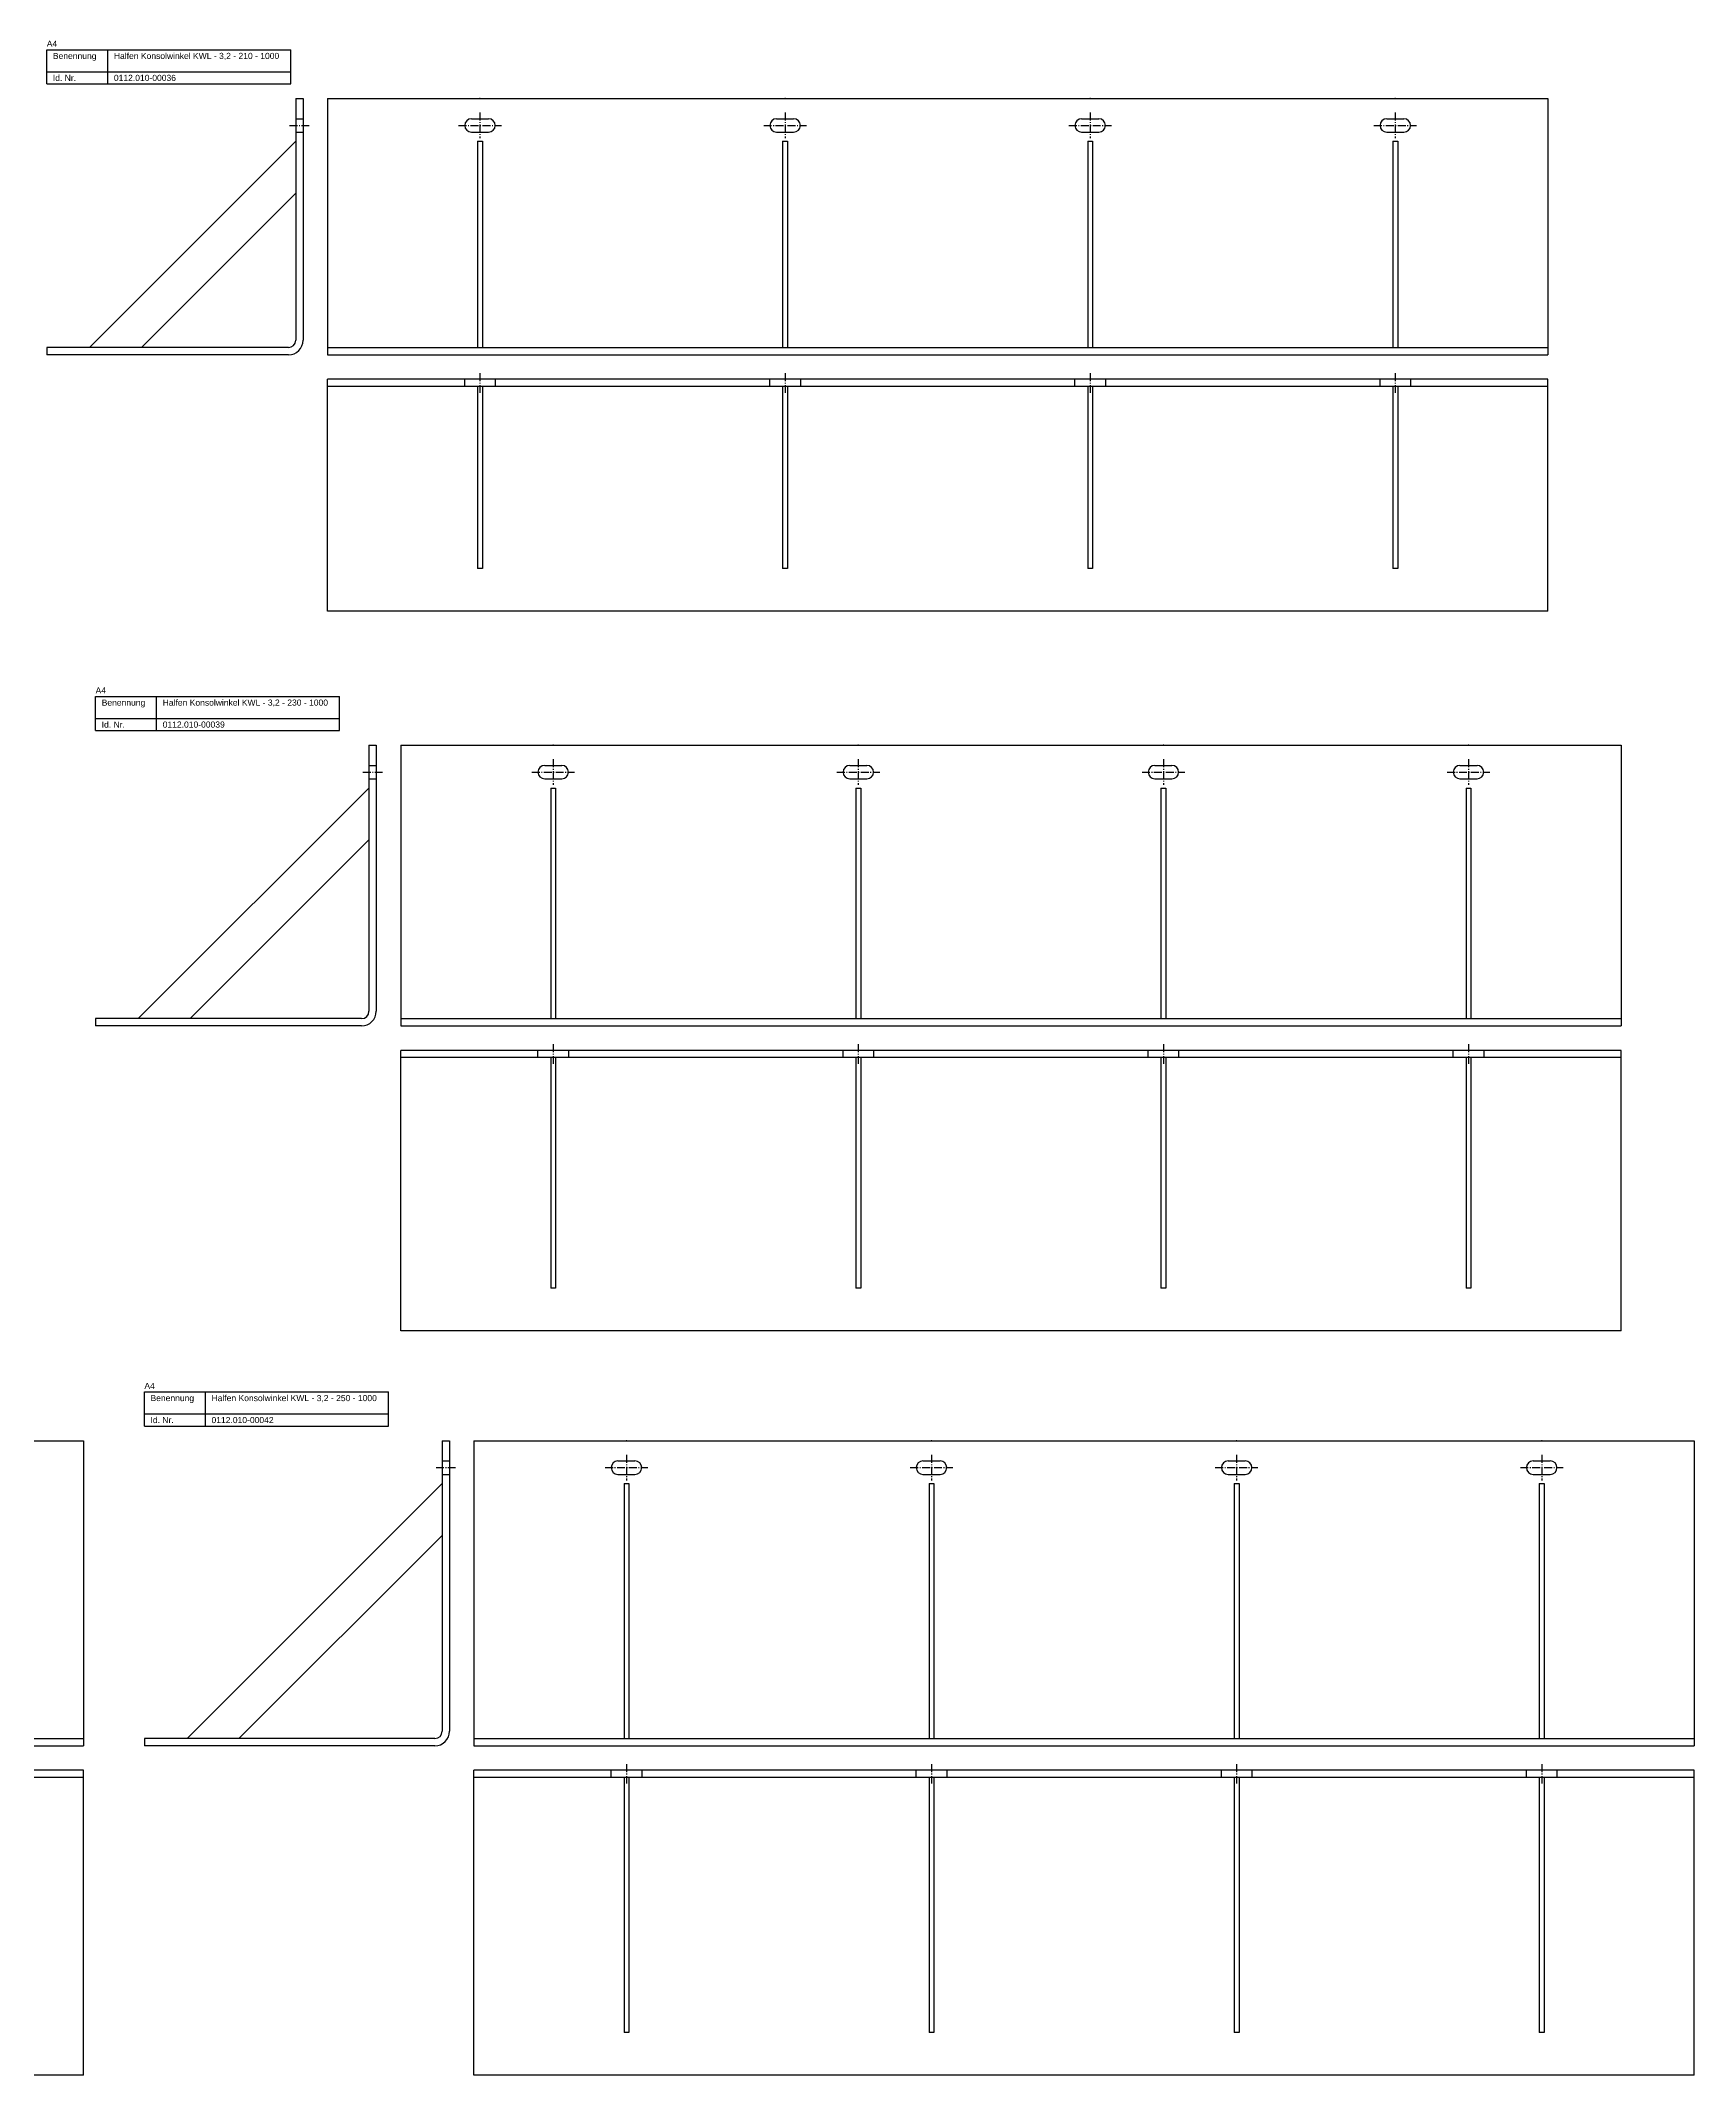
# Model space of a CAD drawing. Header units: millimetres. Extents: x 3683 to 6843, y -2519 to 868.
# Drawn here: x 5488 to 6843, y -2519 to -852 of the extents above; entities that cross this region are included whole.
import ezdxf

# ---------------------------------------------------------------- set-up
doc = ezdxf.new("R2010")
doc.units = ezdxf.units.MM
doc.linetypes.add('MITTELLINIE', pattern=[0.977, 0.65, -0.13, 0.067, -0.13])
doc.linetypes.add('VERDECKT', pattern=[9.525, 6.35, -3.175])
doc.layers.add('HALFEN-KONSOLANKER', color=2, linetype='CONTINUOUS')
doc.styles.add('ARIAL50', font='ARIAL.TTF', dxfattribs={"height": 5})

msp = doc.modelspace()

# ---------------------------------------------------------------- linework, layer by layer
at = {"layer": 'HALFEN-KONSOLANKER'}
for p, q in [((5493.1, -859.2), (5693.1, -859.2)), ((5493.1, -887.2), (5493.1, -859.2)), ((5543.1, -887.2), (5543.1, -859.2)), ((5693.1, -887.2), (5693.1, -859.2)), ((5493.1, -877.2), (5693.1, -877.2)), ((5493.1, -887.2), (5693.1, -887.2)), ((5697.1, -899.2), (5697.1, -1097.2)), ((5697.1, -899.2), (5703.1, -899.2)), ((5703.1, -899.2), (5703.1, -1097.2)), ((5723.1, -899.2), (6723.1, -899.2)), ((5723.1, -899.2), (5723.1, -1109.2)), ((6723.1, -899.2), (6723.1, -1109.2)), ((5841.1, -915.7), (5855.1, -915.7)), ((6091.1, -915.7), (6105.1, -915.7)), ((6341.1, -915.7), (6355.1, -915.7)), ((6591.1, -915.7), (6605.1, -915.7)), ((5841.1, -926.7), (5855.1, -926.7)), ((6091.1, -926.7), (6105.1, -926.7)), ((6341.1, -926.7), (6355.1, -926.7)), ((6591.1, -926.7), (6605.1, -926.7)), ((5697.1, -934.2), (5528.1, -1103.2)), ((5846.1, -934.2), (5846.1, -1103.2)), ((5846.1, -934.2), (5850.1, -934.2)), ((5850.1, -934.2), (5850.1, -1103.2)), ((6096.1, -934.2), (6096.1, -1103.2)), ((6096.1, -934.2), (6100.1, -934.2)), ((6100.1, -934.2), (6100.1, -1103.2)), ((6346.1, -934.2), (6346.1, -1103.2)), ((6346.1, -934.2), (6350.1, -934.2)), ((6350.1, -934.2), (6350.1, -1103.2)), ((6596.1, -934.2), (6596.1, -1103.2)), ((6596.1, -934.2), (6600.1, -934.2)), ((6600.1, -934.2), (6600.1, -1103.2)), ((5697.1, -976.7), (5570.6, -1103.2)), ((5691.1, -1103.2), (5493.1, -1103.2)), ((5493.1, -1103.2), (5493.1, -1109.2)), ((5691.1, -1109.2), (5493.1, -1109.2)), ((5723.1, -1103.2), (6723.1, -1103.2)), ((5723.1, -1109.2), (6723.1, -1109.2)), ((6723.1, -1129.2), (5723.1, -1129.2)), ((5723.1, -1319.2), (5723.1, -1129.2)), ((6723.1, -1319.2), (6723.1, -1129.2)), ((6723.1, -1135.2), (5723.1, -1135.2)), ((5846.1, -1135.2), (5846.1, -1284.2)), ((5850.1, -1135.2), (5850.1, -1284.2)), ((6096.1, -1135.2), (6096.1, -1284.2)), ((6100.1, -1135.2), (6100.1, -1284.2)), ((6346.1, -1135.2), (6346.1, -1284.2)), ((6350.1, -1135.2), (6350.1, -1284.2)), ((6596.1, -1135.2), (6596.1, -1284.2)), ((6600.1, -1135.2), (6600.1, -1284.2)), ((5850.1, -1284.2), (5846.1, -1284.2)), ((6100.1, -1284.2), (6096.1, -1284.2)), ((6350.1, -1284.2), (6346.1, -1284.2)), ((6600.1, -1284.2), (6596.1, -1284.2)), ((6723.1, -1319.2), (5723.1, -1319.2)), ((5533.1, -1389.2), (5733.1, -1389.2)), ((5533.1, -1417.2), (5533.1, -1389.2)), ((5583.1, -1417.2), (5583.1, -1389.2)), ((5733.1, -1417.2), (5733.1, -1389.2)), ((5533.1, -1407.2), (5733.1, -1407.2)), ((5533.1, -1417.2), (5733.1, -1417.2)), ((5757.1, -1429.2), (5757.1, -1647.2)), ((5757.1, -1429.2), (5763.1, -1429.2)), ((5763.1, -1429.2), (5763.1, -1647.2)), ((5783.1, -1429.2), (6783.1, -1429.2)), ((5783.1, -1429.2), (5783.1, -1659.2)), ((6783.1, -1429.2), (6783.1, -1659.2)), ((5901.1, -1445.7), (5915.1, -1445.7)), ((6151.1, -1445.7), (6165.1, -1445.7)), ((6401.1, -1445.7), (6415.1, -1445.7)), ((6651.1, -1445.7), (6665.1, -1445.7)), ((5757.1, -1464.2), (5568.1, -1653.2)), ((5901.1, -1456.7), (5915.1, -1456.7)), ((5906.1, -1464.2), (5906.1, -1653.2)), ((5906.1, -1464.2), (5910.1, -1464.2)), ((5910.1, -1464.2), (5910.1, -1653.2)), ((6151.1, -1456.7), (6165.1, -1456.7)), ((6156.1, -1464.2), (6156.1, -1653.2)), ((6156.1, -1464.2), (6160.1, -1464.2)), ((6160.1, -1464.2), (6160.1, -1653.2)), ((6401.1, -1456.7), (6415.1, -1456.7)), ((6406.1, -1464.2), (6406.1, -1653.2)), ((6406.1, -1464.2), (6410.1, -1464.2)), ((6410.1, -1464.2), (6410.1, -1653.2)), ((6651.1, -1456.7), (6665.1, -1456.7)), ((6656.1, -1464.2), (6656.1, -1653.2)), ((6656.1, -1464.2), (6660.1, -1464.2)), ((6660.1, -1464.2), (6660.1, -1653.2)), ((5757.1, -1506.7), (5610.6, -1653.2)), ((5751.1, -1653.2), (5533.1, -1653.2)), ((5533.1, -1653.2), (5533.1, -1659.2)), ((5751.1, -1659.2), (5533.1, -1659.2)), ((5783.1, -1653.2), (6783.1, -1653.2)), ((5783.1, -1659.2), (6783.1, -1659.2)), ((6783.1, -1679.2), (5783.1, -1679.2)), ((5783.1, -1909.2), (5783.1, -1679.2)), ((6783.1, -1909.2), (6783.1, -1679.2)), ((6783.1, -1685.2), (5783.1, -1685.2)), ((5906.1, -1685.2), (5906.1, -1874.2)), ((5910.1, -1685.2), (5910.1, -1874.2)), ((6156.1, -1685.2), (6156.1, -1874.2)), ((6160.1, -1685.2), (6160.1, -1874.2)), ((6406.1, -1685.2), (6406.1, -1874.2)), ((6410.1, -1685.2), (6410.1, -1874.2)), ((6656.1, -1685.2), (6656.1, -1874.2)), ((6660.1, -1685.2), (6660.1, -1874.2)), ((5910.1, -1874.2), (5906.1, -1874.2)), ((6160.1, -1874.2), (6156.1, -1874.2)), ((6410.1, -1874.2), (6406.1, -1874.2)), ((6660.1, -1874.2), (6656.1, -1874.2)), ((6783.1, -1909.2), (5783.1, -1909.2)), ((5573.1, -1959.2), (5773.1, -1959.2)), ((5573.1, -1987.2), (5573.1, -1959.2)), ((5623.1, -1987.2), (5623.1, -1959.2)), ((5773.1, -1987.2), (5773.1, -1959.2)), ((5573.1, -1977.2), (5773.1, -1977.2)), ((4773.1, -1999.2), (5523.1, -1999.2)), ((5523.1, -1999.2), (5523.1, -2249.2)), ((5573.1, -1987.2), (5773.1, -1987.2)), ((5817.1, -1999.2), (5817.1, -2237.2)), ((5817.1, -1999.2), (5823.1, -1999.2)), ((5823.1, -1999.2), (5823.1, -2237.2)), ((5843.1, -1999.2), (6843.1, -1999.2)), ((5843.1, -1999.2), (5843.1, -2249.2)), ((6843.1, -1999.2), (6843.1, -2249.2)), ((5961.1, -2015.7), (5975.1, -2015.7)), ((6211.1, -2015.7), (6225.1, -2015.7)), ((6461.1, -2015.7), (6475.1, -2015.7)), ((6711.1, -2015.7), (6725.1, -2015.7)), ((5817.1, -2034.2), (5608.1, -2243.2)), ((5961.1, -2026.7), (5975.1, -2026.7)), ((5966.1, -2034.2), (5966.1, -2243.2)), ((5966.1, -2034.2), (5970.1, -2034.2)), ((5970.1, -2034.2), (5970.1, -2243.2)), ((6211.1, -2026.7), (6225.1, -2026.7)), ((6216.1, -2034.2), (6216.1, -2243.2)), ((6216.1, -2034.2), (6220.1, -2034.2)), ((6220.1, -2034.2), (6220.1, -2243.2)), ((6461.1, -2026.7), (6475.1, -2026.7)), ((6466.1, -2034.2), (6466.1, -2243.2)), ((6466.1, -2034.2), (6470.1, -2034.2)), ((6470.1, -2034.2), (6470.1, -2243.2)), ((6711.1, -2026.7), (6725.1, -2026.7)), ((6716.1, -2034.2), (6716.1, -2243.2)), ((6716.1, -2034.2), (6720.1, -2034.2)), ((6720.1, -2034.2), (6720.1, -2243.2)), ((5817.1, -2076.7), (5650.6, -2243.2)), ((4773.1, -2243.2), (5523.1, -2243.2)), ((4773.1, -2249.2), (5523.1, -2249.2)), ((5811.1, -2243.2), (5573.1, -2243.2)), ((5573.1, -2243.2), (5573.1, -2249.2)), ((5811.1, -2249.2), (5573.1, -2249.2)), ((5843.1, -2243.2), (6843.1, -2243.2)), ((5843.1, -2249.2), (6843.1, -2249.2)), ((5523.1, -2269.2), (4773.1, -2269.2)), ((5523.1, -2275.2), (4773.1, -2275.2)), ((5523.1, -2519.2), (5523.1, -2269.2)), ((6843.1, -2269.2), (5843.1, -2269.2)), ((5843.1, -2519.2), (5843.1, -2269.2)), ((6843.1, -2275.2), (5843.1, -2275.2)), ((5966.1, -2275.2), (5966.1, -2484.2)), ((5970.1, -2275.2), (5970.1, -2484.2)), ((6216.1, -2275.2), (6216.1, -2484.2)), ((6220.1, -2275.2), (6220.1, -2484.2)), ((6466.1, -2275.2), (6466.1, -2484.2)), ((6470.1, -2275.2), (6470.1, -2484.2)), ((6716.1, -2275.2), (6716.1, -2484.2)), ((6720.1, -2275.2), (6720.1, -2484.2)), ((6843.1, -2519.2), (6843.1, -2269.2)), ((5970.1, -2484.2), (5966.1, -2484.2)), ((6220.1, -2484.2), (6216.1, -2484.2)), ((6470.1, -2484.2), (6466.1, -2484.2)), ((6720.1, -2484.2), (6716.1, -2484.2)), ((5523.1, -2519.2), (4773.1, -2519.2)), ((6843.1, -2519.2), (5843.1, -2519.2))]:
    msp.add_line(p, q, dxfattribs=at)
at = {"layer": 'HALFEN-KONSOLANKER', "color": 1, "linetype": 'VERDECKT'}
for p, q in [((5697.1, -915.7), (5703.1, -915.7)), ((5697.1, -926.7), (5703.1, -926.7)), ((5835.6, -1135.2), (5835.6, -1129.2)), ((5860.6, -1129.2), (5860.6, -1135.2)), ((6085.6, -1135.2), (6085.6, -1129.2)), ((6110.6, -1129.2), (6110.6, -1135.2)), ((6335.6, -1135.2), (6335.6, -1129.2)), ((6360.6, -1129.2), (6360.6, -1135.2)), ((6585.6, -1135.2), (6585.6, -1129.2)), ((6610.6, -1129.2), (6610.6, -1135.2)), ((5757.1, -1445.7), (5763.1, -1445.7)), ((5757.1, -1456.7), (5763.1, -1456.7)), ((5895.6, -1685.2), (5895.6, -1679.2)), ((5920.6, -1679.2), (5920.6, -1685.2)), ((6145.6, -1685.2), (6145.6, -1679.2)), ((6170.6, -1679.2), (6170.6, -1685.2)), ((6395.6, -1685.2), (6395.6, -1679.2)), ((6420.6, -1679.2), (6420.6, -1685.2)), ((6645.6, -1685.2), (6645.6, -1679.2)), ((6670.6, -1679.2), (6670.6, -1685.2)), ((5817.1, -2015.7), (5823.1, -2015.7)), ((5817.1, -2026.7), (5823.1, -2026.7)), ((5955.6, -2275.2), (5955.6, -2269.2)), ((5980.6, -2269.2), (5980.6, -2275.2)), ((6205.6, -2275.2), (6205.6, -2269.2)), ((6230.6, -2269.2), (6230.6, -2275.2)), ((6455.6, -2275.2), (6455.6, -2269.2)), ((6480.6, -2269.2), (6480.6, -2275.2)), ((6705.6, -2275.2), (6705.6, -2269.2)), ((6730.6, -2269.2), (6730.6, -2275.2))]:
    msp.add_line(p, q, dxfattribs=at)
at = {"layer": 'HALFEN-KONSOLANKER', "color": 1, "linetype": 'MITTELLINIE', "ltscale": 10}
for p, q in [((5848.1, -910.7), (5848.1, -931.7)), ((6098.1, -910.7), (6098.1, -931.7)), ((6348.1, -910.7), (6348.1, -931.7)), ((6598.1, -910.7), (6598.1, -931.7)), ((5692.1, -921.2), (5708.1, -921.2)), ((5830.6, -921.2), (5865.6, -921.2)), ((6080.6, -921.2), (6115.6, -921.2)), ((6330.6, -921.2), (6365.6, -921.2)), ((6580.6, -921.2), (6615.6, -921.2)), ((5848.1, -1124.2), (5848.1, -1140.2)), ((6098.1, -1124.2), (6098.1, -1140.2)), ((6348.1, -1124.2), (6348.1, -1140.2)), ((6598.1, -1124.2), (6598.1, -1140.2)), ((5908.1, -1440.7), (5908.1, -1461.7)), ((6158.1, -1440.7), (6158.1, -1461.7)), ((6408.1, -1440.7), (6408.1, -1461.7)), ((6658.1, -1440.7), (6658.1, -1461.7)), ((5752.1, -1451.2), (5768.1, -1451.2)), ((5890.6, -1451.2), (5925.6, -1451.2)), ((6140.6, -1451.2), (6175.6, -1451.2)), ((6390.6, -1451.2), (6425.6, -1451.2)), ((6640.6, -1451.2), (6675.6, -1451.2)), ((5908.1, -1674.2), (5908.1, -1690.2)), ((6158.1, -1674.2), (6158.1, -1690.2)), ((6408.1, -1674.2), (6408.1, -1690.2)), ((6658.1, -1674.2), (6658.1, -1690.2)), ((5968.1, -2010.7), (5968.1, -2031.7)), ((6218.1, -2010.7), (6218.1, -2031.7)), ((6468.1, -2010.7), (6468.1, -2031.7)), ((6718.1, -2010.7), (6718.1, -2031.7)), ((5812.1, -2021.2), (5828.1, -2021.2)), ((5950.6, -2021.2), (5985.6, -2021.2)), ((6200.6, -2021.2), (6235.6, -2021.2)), ((6450.6, -2021.2), (6485.6, -2021.2)), ((6700.6, -2021.2), (6735.6, -2021.2)), ((5968.1, -2264.2), (5968.1, -2280.2)), ((6218.1, -2264.2), (6218.1, -2280.2)), ((6468.1, -2264.2), (6468.1, -2280.2)), ((6718.1, -2264.2), (6718.1, -2280.2))]:
    msp.add_line(p, q, dxfattribs=at)
at = {"layer": 'HALFEN-KONSOLANKER'}
for centre, radius, start, end in [((5841.1, -921.2), 5.5, 90, 270), ((5855.1, -921.2), 5.5, 270, 90), ((6091.1, -921.2), 5.5, 90, 270), ((6105.1, -921.2), 5.5, 270, 90), ((6341.1, -921.2), 5.5, 90, 270), ((6355.1, -921.2), 5.5, 270, 90), ((6591.1, -921.2), 5.5, 90, 270), ((6605.1, -921.2), 5.5, 270, 90), ((5691.1, -1097.2), 6, 270, 0), ((5691.1, -1097.2), 12, 270, 0), ((5901.1, -1451.2), 5.5, 90, 270), ((5915.1, -1451.2), 5.5, 270, 90), ((6151.1, -1451.2), 5.5, 90, 270), ((6165.1, -1451.2), 5.5, 270, 90), ((6401.1, -1451.2), 5.5, 90, 270), ((6415.1, -1451.2), 5.5, 270, 90), ((6651.1, -1451.2), 5.5, 90, 270), ((6665.1, -1451.2), 5.5, 270, 90), ((5751.1, -1647.2), 12, 270, 0), ((5751.1, -1647.2), 6, 270, 0), ((5961.1, -2021.2), 5.5, 90, 270), ((5975.1, -2021.2), 5.5, 270, 90), ((6211.1, -2021.2), 5.5, 90, 270), ((6225.1, -2021.2), 5.5, 270, 90), ((6461.1, -2021.2), 5.5, 90, 270), ((6475.1, -2021.2), 5.5, 270, 90), ((6711.1, -2021.2), 5.5, 90, 270), ((6725.1, -2021.2), 5.5, 270, 90), ((5811.1, -2237.2), 6, 270, 0), ((5811.1, -2237.2), 12, 270, 0)]:
    msp.add_arc(centre, radius, start, end, dxfattribs=at)
for p in [(5848.1, -899.2), (5848.1, -899.2), (6098.1, -899.2), (6098.1, -899.2), (6348.1, -899.2), (6348.1, -899.2), (6598.1, -899.2), (6598.1, -899.2), (5908.1, -1429.2), (5908.1, -1429.2), (6158.1, -1429.2), (6158.1, -1429.2), (6408.1, -1429.2), (6408.1, -1429.2), (6658.1, -1429.2), (6658.1, -1429.2), (5968.1, -1999.2), (5968.1, -1999.2), (6218.1, -1999.2), (6218.1, -1999.2), (6468.1, -1999.2), (6468.1, -1999.2), (6718.1, -1999.2), (6718.1, -1999.2)]:
    msp.add_point(p, dxfattribs=at)

# ---------------------------------------------------------------- texts
at = {"layer": 'HALFEN-KONSOLANKER', "style": 'ARIAL50'}
for s, p in [('A4', (5493.1, -856.7)), ('Benennung', (5498.1, -866.7)), ('Halfen Konsolwinkel KWL - 3,2 - 210 - 1000', (5548.1, -866.7)), ('Id. Nr.', (5498.1, -884.7)), ('0112.010-00036', (5548.1, -884.7)), ('A4', (5533.1, -1386.7)), ('Benennung', (5538.1, -1396.7)), ('Halfen Konsolwinkel KWL - 3,2 - 230 - 1000', (5588.1, -1396.7)), ('Id. Nr.', (5538.1, -1414.7)), ('0112.010-00039', (5588.1, -1414.7)), ('A4', (5573.1, -1956.7)), ('Benennung', (5578.1, -1966.7)), ('Halfen Konsolwinkel KWL - 3,2 - 250 - 1000', (5628.1, -1966.7)), ('Id. Nr.', (5578.1, -1984.7)), ('0112.010-00042', (5628.1, -1984.7))]:
    msp.add_text(s, height=5, dxfattribs=at).set_placement(p)

doc.saveas('drawing.dxf')
